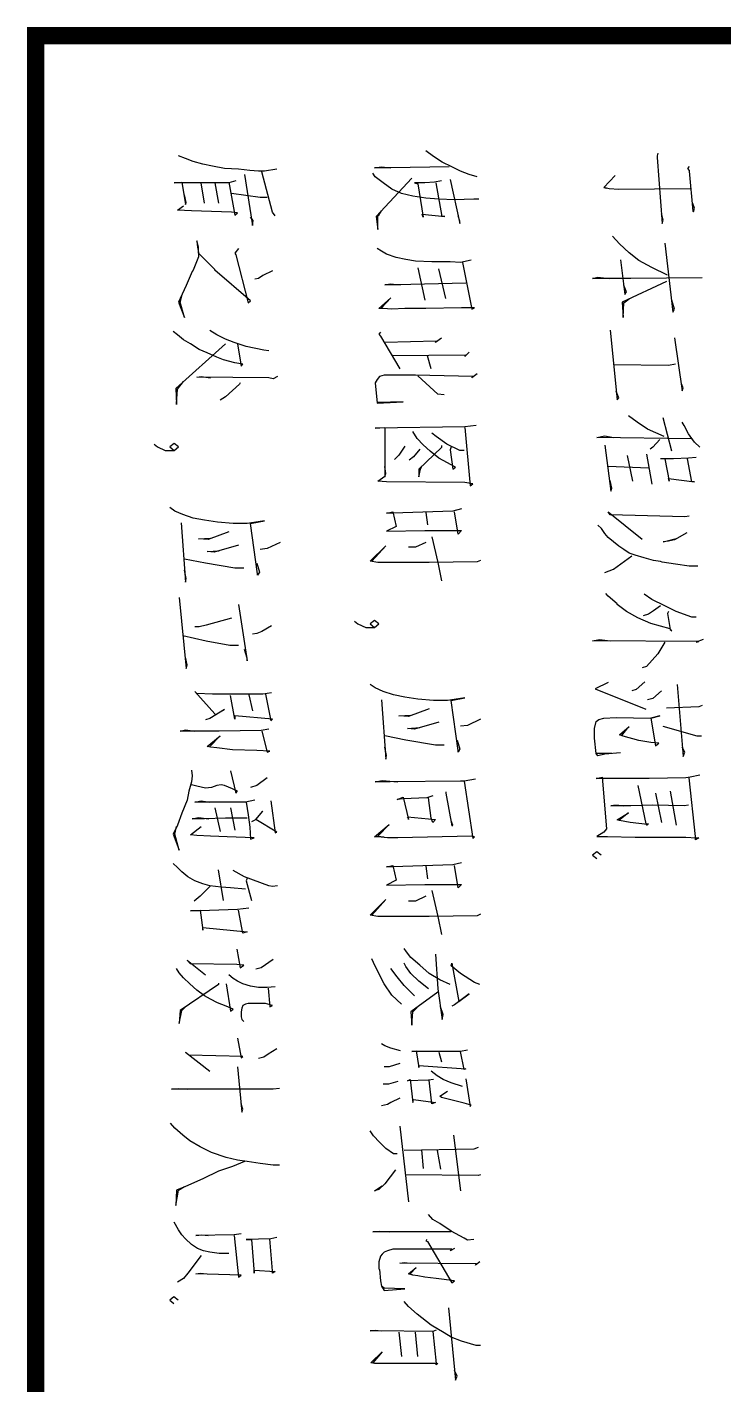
# Model space of a CAD drawing. Extents: x 2506385 to 2810062, y -487803 to -193521.
# Drawn here: x 2662637 to 2664653, y -445943 to -442014 of the extents above; entities that cross this region are included whole.
import ezdxf

# ---------------------------------------------------------------- set-up
doc = ezdxf.new("R2010")
doc.units = 0
doc.header["$LTSCALE"] = 1000
doc.header["$MEASUREMENT"] = 0
doc.layers.add('PUB_TITLE', color=4, linetype='Continuous')

# ---------------------------------------------------------------- blocks, each defined once
blk = doc.blocks.new('EWW')
at = {"layer": 'PUB_TITLE'}
for p, q in [((-164569.1, 285283.7), (-164567.1, 285077.1)), ((-164079.3, 285276.2), (-164093.4, 285261.1)), ((-163523, 285286.2), (-163514.9, 285266.1)), ((-163331.5, 285283.7), (-163327.4, 285273.7)), ((-163242.8, 285281.2), (-163242.8, 285268.6)), ((-163129.9, 285276.2), (-163123.9, 285248.5)), ((-164891.7, 285245.9), (-164885.6, 285240.9)), ((-164885.6, 285240.9), (-164879.6, 285245.9)), ((-164879.6, 285245.9), (-164877.6, 285245.9)), ((-164877.6, 285245.9), (-164762.7, 285256)), ((-164827.2, 285248.5), (-164825.1, 285041.8)), ((-164770.7, 285261.1), (-164784.8, 285256)), ((-164760.6, 285258.5), (-164770.7, 285261.1)), ((-164762.7, 285256), (-164760.6, 285258.5)), ((-164117.6, 285243.4), (-164141.8, 285230.8)), ((-164093.4, 285261.1), (-164117.6, 285243.4)), ((-164103.5, 285251), (-164107.5, 284978.8)), ((-164049.1, 285266.1), (-164047.1, 285243.4)), ((-164047.1, 285243.4), (-164045.1, 285200.6)), ((-163978.5, 285253.5), (-164045.1, 285240.9)), ((-163988.6, 285185.5), (-163978.5, 285261.1)), ((-163978.5, 285261.1), (-163978.5, 285253.5)), ((-163879.8, 285245.9), (-163877.7, 285233.3)), ((-163831.4, 285238.4), (-163811.2, 285203.1)), ((-163734.6, 285245.9), (-163740.7, 285205.6)), ((-163734.6, 285271.1), (-163734.6, 285251)), ((-163734.6, 285251), (-163734.6, 285245.9)), ((-163587.5, 285253.5), (-163603.6, 285208.1)), ((-163587.5, 285266.1), (-163587.5, 285253.5)), ((-163516.9, 285273.7), (-163518.9, 284966.2)), ((-163514.9, 285266.1), (-163516.9, 285273.7)), ((-163327.4, 285273.7), (-163323.4, 285180.4)), ((-163242.8, 285268.6), (-163271, 285170.3)), ((-163123.9, 285248.5), (-163121.8, 285235.9)), ((-162952.5, 285263.6), (-163121.8, 285245.9)), ((-163121.8, 285235.9), (-163119.8, 285130)), ((-163043.2, 285243.4), (-163041.2, 285230.8)), ((-162942.4, 285263.6), (-162952.5, 285263.6)), ((-162950.5, 285235.9), (-162948.5, 285266.1)), ((-162950.5, 285157.7), (-162950.5, 285235.9)), ((-162948.5, 285273.7), (-162942.4, 285263.6)), ((-162948.5, 285266.1), (-162948.5, 285273.7)), ((-164669.9, 285175.4), (-164470.4, 285198.1)), ((-164478.4, 285203.1), (-164504.6, 285195.5)), ((-164470.4, 285198.1), (-164478.4, 285203.1)), ((-164395.8, 285203.1), (-164242.6, 285225.8)), ((-164319.2, 285205.6), (-164315.2, 285185.5)), ((-164250.7, 285228.3), (-164262.8, 285223.3)), ((-164242.6, 285225.8), (-164250.7, 285228.3)), ((-164141.8, 285230.8), (-164151.9, 285225.8)), ((-164045.1, 285200.6), (-164045.1, 285162.8)), ((-163877.7, 285233.3), (-163883.8, 285016.6)), ((-163805.2, 285170.3), (-163815.3, 285208.1)), ((-163811.2, 285203.1), (-163807.2, 285185.5)), ((-163740.7, 285205.6), (-163746.7, 285167.8)), ((-163603.6, 285208.1), (-163619.7, 285175.4)), ((-163392, 285210.7), (-163184.3, 285228.3)), ((-163196.4, 285233.3), (-163210.5, 285225.8)), ((-163184.3, 285228.3), (-163196.4, 285233.3)), ((-163083.5, 285190.5), (-162984.8, 285208.1)), ((-163041.2, 285230.8), (-163043.2, 285140.1)), ((-164917.9, 285152.7), (-164726.4, 285167.8)), ((-164736.5, 285170.3), (-164754.6, 285165.3)), ((-164726.4, 285167.8), (-164736.5, 285170.3)), ((-164577.2, 285182.9), (-164599.4, 285137.6)), ((-164559.1, 285180.4), (-164498.6, 285051.9)), ((-164315.2, 285185.5), (-164317.2, 285026.7)), ((-164067.2, 285195.5), (-164164, 285170.3)), ((-164109.6, 285172.9), (-164131.7, 285125)), ((-164101.5, 285160.3), (-164079.3, 285140.1)), ((-164045.1, 285175.4), (-163980.6, 285188)), ((-163980.6, 285188), (-163988.6, 285185.5)), ((-163807.2, 285185.5), (-163805.2, 285170.3)), ((-163748.7, 285162.8), (-163750.8, 285142.6)), ((-163746.7, 285167.8), (-163748.7, 285162.8)), ((-163619.7, 285175.4), (-163637.9, 285137.6)), ((-163619.7, 285162.8), (-163605.6, 285142.6)), ((-163603.6, 285185.5), (-163597.6, 285182.9)), ((-163597.6, 285182.9), (-163551.2, 285190.5)), ((-163553.2, 285190.5), (-163569.3, 285135.1)), ((-163547.2, 285195.5), (-163553.2, 285190.5)), ((-163551.2, 285190.5), (-163547.2, 285195.5)), ((-163514.9, 285175.4), (-163480.6, 285155.2)), ((-163373.8, 285165.3), (-163351.6, 285140.1)), ((-163301.2, 285160.3), (-163295.2, 285135.1)), ((-163295.2, 285135.1), (-163301.2, 285160.3)), ((-163222.6, 285157.7), (-163224.6, 285135.1)), ((-163214.6, 285147.7), (-163222.6, 285157.7)), ((-163077.5, 285147.7), (-162992.8, 285165.3)), ((-162950.5, 285089.7), (-162950.5, 285157.7)), ((-164930, 285155.2), (-164921.9, 285152.7)), ((-164921.9, 285152.7), (-164917.9, 285152.7)), ((-164599.4, 285137.6), (-164619.5, 285099.8)), ((-164131.7, 285125), (-164151.9, 285094.8)), ((-164079.3, 285140.1), (-164073.3, 285132.5)), ((-164059.2, 285122.5), (-163972.5, 285137.6)), ((-164018.9, 285127.5), (-164022.9, 285011.6)), ((-163750.8, 285142.6), (-163758.8, 285114.9)), ((-163637.9, 285137.6), (-163654, 285114.9)), ((-163605.6, 285142.6), (-163595.5, 285127.5)), ((-163595.5, 285127.5), (-163591.5, 285112.4)), ((-163569.3, 285135.1), (-163585.5, 285097.3)), ((-163480.6, 285155.2), (-163444.4, 285122.5)), ((-163444.4, 285122.5), (-163440.3, 285109.9)), ((-163400, 285117.4), (-163377.8, 285092.2)), ((-163379.9, 284973.8), (-163321.4, 285119.9)), ((-163351.6, 285140.1), (-163347.6, 285125)), ((-163297.2, 285034.3), (-163295.2, 285135.1)), ((-163295.2, 285135.1), (-163214.6, 285147.7)), ((-163224.6, 285135.1), (-163230.7, 285099.8)), ((-163119.8, 285130), (-163119.8, 285051.9)), ((-163099.7, 285097.3), (-162988.8, 285119.9)), ((-163043.2, 285140.1), (-163041.2, 285077.1)), ((-162986.8, 285125), (-162992.8, 285074.6)), ((-162988.8, 285127.5), (-162984.8, 285122.5)), ((-162988.8, 285119.9), (-162988.8, 285127.5)), ((-162984.8, 285122.5), (-162986.8, 285125)), ((-164619.5, 285099.8), (-164641.7, 285072.1)), ((-164151.9, 285094.8), (-164170, 285069.6)), ((-163980.6, 285082.2), (-164055.1, 285067)), ((-163891.9, 285011.6), (-163813.2, 285109.9)), ((-163766.9, 285089.7), (-163772.9, 285072.1)), ((-163758.8, 285114.9), (-163766.9, 285089.7)), ((-163726.6, 285026.7), (-163764.9, 285079.6)), ((-163585.5, 285097.3), (-163603.6, 285064.5)), ((-163377.8, 285092.2), (-163373.8, 285079.6)), ((-163230.7, 285099.8), (-163242.8, 285054.4)), ((-162952.5, 285009.1), (-162950.5, 285089.7)), ((-164825.1, 285041.8), (-164827.2, 285014.1)), ((-164667.9, 285044.4), (-164690.1, 285024.2)), ((-164641.7, 285072.1), (-164667.9, 285044.4)), ((-164621.6, 285046.9), (-164520.8, 285059.5)), ((-164567.1, 285077.1), (-164567.1, 284966.2)), ((-164528.8, 285064.5), (-164547, 285057)), ((-164520.8, 285059.5), (-164528.8, 285064.5)), ((-164496.6, 285057), (-164508.7, 285072.1)), ((-164498.6, 285051.9), (-164454.3, 285054.4)), ((-164454.3, 285054.4), (-164496.6, 285057)), ((-164222.4, 285041.8), (-164240.6, 285034.3)), ((-164216.4, 285036.8), (-164222.4, 285041.8)), ((-163793.1, 285041.8), (-163805.2, 285026.7)), ((-163783, 285057), (-163793.1, 285041.8)), ((-163772.9, 285072.1), (-163783, 285057)), ((-163603.6, 285064.5), (-163623.8, 285036.8)), ((-163246.8, 285044.4), (-163271, 285072.1)), ((-163267, 285067), (-163244.8, 285049.4)), ((-163242.8, 285054.4), (-163246.8, 285044.4)), ((-163194.4, 285046.9), (-163190.4, 285001.5)), ((-163119.8, 285051.9), (-163119.8, 284976.3)), ((-163043.2, 285041.8), (-163041.2, 285057)), ((-163043.2, 285026.7), (-163043.2, 285041.8)), ((-163041.2, 285077.1), (-163041.2, 285019.2)), ((-163021.1, 285069.6), (-162998.9, 285041.8)), ((-163000.9, 285036.8), (-163021.1, 285069.6)), ((-162998.9, 285044.4), (-163000.9, 285036.8)), ((-162992.8, 285074.6), (-162998.9, 285044.4)), ((-164865.5, 285031.8), (-164831.2, 284999)), ((-164831.2, 284999), (-164865.5, 285031.8)), ((-164827.2, 285014.1), (-164831.2, 284999)), ((-164831.2, 284999), (-164829.2, 285006.6)), ((-164571.2, 284981.4), (-164567.1, 285014.1)), ((-164418, 285016.6), (-164216.4, 285036.8)), ((-164111.6, 285001.5), (-164107.5, 285026.7)), ((-164107.5, 284978.8), (-164111.6, 285001.5)), ((-164085.4, 285001.5), (-163952.3, 285019.2)), ((-163960.4, 285021.7), (-163982.6, 285016.6)), ((-163952.3, 285019.2), (-163960.4, 285021.7)), ((-163883.8, 285016.6), (-163891.9, 285011.6)), ((-163829.4, 285001.5), (-163843.5, 284991.4)), ((-163817.3, 285011.6), (-163829.4, 285001.5)), ((-163805.2, 285026.7), (-163817.3, 285011.6)), ((-163716.5, 285001.5), (-163726.6, 285026.7)), ((-163648, 285011.6), (-163656, 285004)), ((-163625.8, 285036.8), (-163648, 285011.6)), ((-163623.8, 285036.8), (-163625.8, 285036.8)), ((-163523, 284986.4), (-163518.9, 285016.6)), ((-163398, 285011.6), (-163379.9, 284973.8)), ((-163295.2, 284999), (-163297.2, 285034.3)), ((-163192.4, 285021.7), (-163192.4, 284978.8)), ((-163190.4, 285001.5), (-163186.3, 284981.4)), ((-163123.9, 284994), (-162974.7, 285006.6)), ((-163041.2, 285019.2), (-163043.2, 285026.7)), ((-162974.7, 285006.6), (-162964.6, 284999)), ((-162952.5, 284978.8), (-162952.5, 285009.1)), ((-164567.1, 284966.2), (-164571.2, 284981.4)), ((-163843.5, 284991.4), (-163853.6, 284981.4)), ((-163518.9, 284966.2), (-163523, 284986.4)), ((-163291.2, 284983.9), (-163295.2, 284999)), ((-163285.1, 284976.3), (-163291.2, 284983.9)), ((-163265, 284971.3), (-163285.1, 284976.3)), ((-163236.7, 284971.3), (-163265, 284971.3)), ((-163192.4, 284976.3), (-163236.7, 284971.3)), ((-163186.3, 284981.4), (-163192.4, 284976.3)), ((-163119.8, 284976.3), (-163123.9, 284994)), ((-162964.6, 284999), (-162952.5, 284978.8)), ((-162898.3, 284990.9), (-162908.2, 284978.6)), ((-162908.2, 284978.6), (-162898.3, 284966.2)), ((-162898.3, 284966.2), (-162888.5, 284978.6)), ((-164868, 284609.3), (-164878, 284584.1)), ((-164861.9, 284632), (-164868, 284609.3)), ((-164797.4, 284637.1), (-164797.4, 284621.9)), ((-164797.4, 284621.9), (-164795.4, 284566.5)), ((-164620, 284614.4), (-164614, 284584.1)), ((-164614, 284589.2), (-164478.9, 284616.9)), ((-164482.9, 284624.5), (-164482.9, 284586.7)), ((-164478.9, 284616.9), (-164482.9, 284624.5)), ((-164353.9, 284609.3), (-164341.8, 284596.7)), ((-164291.4, 284632), (-164279.4, 284616.9)), ((-164283.4, 284619.4), (-164287.4, 284453.1)), ((-164279.4, 284616.9), (-164283.4, 284619.4)), ((-164142.3, 284629.5), (-164138.3, 284596.7)), ((-164136.2, 284596.7), (-163966.9, 284611.9)), ((-163973, 284619.4), (-163977, 284596.7)), ((-163966.9, 284611.9), (-163973, 284619.4)), ((-163751.2, 284642.1), (-163747.2, 284632)), ((-163747.2, 284632), (-163745.2, 284493.4)), ((-163291.6, 284642.1), (-163273.5, 284604.3)), ((-163118.3, 284627), (-163112.2, 284594.2)), ((-163112.2, 284594.2), (-162946.9, 284619.4)), ((-162951, 284624.5), (-162953, 284616.9)), ((-162953, 284616.9), (-162949, 284402.7)), ((-162946.9, 284619.4), (-162951, 284624.5)), ((-162727.2, 284642.1), (-162723.2, 284632)), ((-162723.2, 284632), (-162721.2, 284493.4)), ((-162529.7, 284624.5), (-162555.9, 284584.1)), ((-162523.6, 284639.6), (-162529.7, 284624.5)), ((-162497.4, 284609.3), (-162465.2, 284566.5)), ((-162475.3, 284579.1), (-162497.4, 284609.3)), ((-162251.5, 284599.3), (-162170.9, 284611.9)), ((-162174.9, 284614.4), (-162181, 284594.2)), ((-162170.9, 284611.9), (-162174.9, 284614.4)), ((-162052, 284634.5), (-162047.9, 284621.9)), ((-162047.9, 284621.9), (-162043.9, 284420.4)), ((-161973.3, 284642.1), (-161971.3, 284634.5)), ((-161971.3, 284634.5), (-161973.3, 284425.4)), ((-161785.9, 284621.9), (-161783.9, 284604.3)), ((-161721.4, 284639.6), (-161711.3, 284627)), ((-161715.3, 284629.5), (-161717.3, 284407.8)), ((-161711.3, 284627), (-161715.3, 284629.5)), ((-161479.5, 284629.5), (-161491.6, 284586.7)), ((-161479.5, 284642.1), (-161479.5, 284629.5)), ((-164878, 284584.1), (-164890.1, 284558.9)), ((-164853.8, 284553.9), (-164726.8, 284581.6)), ((-164732.9, 284581.6), (-164749, 284576.6)), ((-164726.8, 284581.6), (-164732.9, 284581.6)), ((-164614, 284584.1), (-164616, 284553.9)), ((-164553.5, 284599.3), (-164549.5, 284400.2)), ((-164482.9, 284586.7), (-164480.9, 284483.4)), ((-164345.9, 284599.3), (-164343.9, 284385.1)), ((-164341.8, 284596.7), (-164345.9, 284599.3)), ((-164138.3, 284596.7), (-164134.2, 284337.2)), ((-164069.7, 284581.6), (-164087.9, 284543.8)), ((-164069.7, 284594.2), (-164069.7, 284581.6)), ((-164021.3, 284569), (-164047.5, 284521.2)), ((-164015.3, 284561.5), (-164021.3, 284569)), ((-163977, 284596.7), (-163979, 284370)), ((-163900.4, 284586.7), (-163894.3, 284561.5)), ((-163827.8, 284576.6), (-163892.3, 284566.5)), ((-163837.9, 284586.7), (-163827.8, 284576.6)), ((-163837.9, 284480.8), (-163837.9, 284586.7)), ((-163354.1, 284596.7), (-163346.1, 284546.3)), ((-163346.1, 284556.4), (-163354.1, 284596.7)), ((-163200.9, 284576.6), (-163346.1, 284556.4)), ((-163273.5, 284604.3), (-163271.5, 284584.1)), ((-163231.2, 284574.1), (-163205, 284581.6)), ((-163205, 284581.6), (-163196.9, 284576.6)), ((-163196.9, 284576.6), (-163200.9, 284576.6)), ((-163112.2, 284594.2), (-163112.2, 284584.1)), ((-163112.2, 284584.1), (-163110.2, 284380)), ((-162876.4, 284586.7), (-162870.3, 284561.5)), ((-162803.8, 284576.6), (-162868.3, 284566.5)), ((-162813.9, 284586.7), (-162803.8, 284576.6)), ((-162813.9, 284480.8), (-162813.9, 284586.7)), ((-162586.1, 284558.9), (-162475.3, 284579.1)), ((-162555.9, 284584.1), (-162578.1, 284556.4)), ((-162334.2, 284604.3), (-162330.1, 284584.1)), ((-162277.7, 284594.2), (-162330.1, 284584.1)), ((-162330.1, 284584.1), (-162330.1, 284511.1)), ((-162289.8, 284463.2), (-162279.7, 284599.3)), ((-162279.7, 284599.3), (-162277.7, 284594.2)), ((-162229.3, 284589.2), (-162239.4, 284556.4)), ((-162181, 284594.2), (-162193.1, 284543.8)), ((-162088.2, 284564), (-161927, 284584.1)), ((-161789.9, 284594.2), (-161810.1, 284556.4)), ((-161783.9, 284604.3), (-161789.9, 284594.2)), ((-161588.3, 284548.9), (-161378.7, 284569)), ((-161491.6, 284586.7), (-161503.7, 284556.4)), ((-161390.8, 284574.1), (-161406.9, 284566.5)), ((-161378.7, 284569), (-161390.8, 284574.1)), ((-164904.2, 284531.2), (-164920.4, 284506)), ((-164890.1, 284558.9), (-164904.2, 284531.2)), ((-164890.1, 284551.4), (-164888.1, 284382.6)), ((-164849.8, 284528.7), (-164845.8, 284508.6)), ((-164747, 284531.2), (-164843.8, 284513.6)), ((-164795.4, 284566.5), (-164797.4, 284521.2)), ((-164753.1, 284473.3), (-164747, 284538.8)), ((-164747, 284538.8), (-164747, 284531.2)), ((-164616, 284553.9), (-164616, 284501)), ((-164509.1, 284541.3), (-164595.8, 284521.2)), ((-164394.3, 284528.7), (-164382.2, 284511.1)), ((-164231, 284536.3), (-164233, 284518.6)), ((-164087.9, 284543.8), (-164110, 284513.6)), ((-164083.8, 284528.7), (-164077.8, 284528.7)), ((-164079.8, 284556.4), (-164071.7, 284553.9)), ((-164077.8, 284528.7), (-164015.3, 284463.2)), ((-164071.7, 284553.9), (-164015.3, 284561.5)), ((-163894.3, 284561.5), (-163888.3, 284387.6)), ((-163745.2, 284518.6), (-163692.8, 284528.7)), ((-163346.1, 284546.3), (-163346.1, 284506)), ((-163217.1, 284536.3), (-163217.1, 284511.1)), ((-163082, 284541.3), (-163078, 284541.3)), ((-163078, 284541.3), (-162983.2, 284558.9)), ((-162985.2, 284561.5), (-162997.3, 284556.4)), ((-162983.2, 284558.9), (-162985.2, 284561.5)), ((-162870.3, 284561.5), (-162864.3, 284387.6)), ((-162721.2, 284518.6), (-162668.8, 284528.7)), ((-162578.1, 284556.4), (-162586.1, 284558.9)), ((-162523.6, 284553.9), (-162537.7, 284523.7)), ((-162511.5, 284518.6), (-162422.8, 284531.2)), ((-162465.2, 284566.5), (-162461.1, 284558.9)), ((-162437, 284533.7), (-162459.1, 284526.2)), ((-162422.8, 284531.2), (-162437, 284533.7)), ((-162328.1, 284521.2), (-162299.9, 284528.7)), ((-162249.5, 284533.7), (-162259.6, 284516.1)), ((-162239.4, 284556.4), (-162249.5, 284533.7)), ((-162201.1, 284523.7), (-162215.2, 284546.3)), ((-162197.1, 284528.7), (-162201.1, 284523.7)), ((-162193.1, 284543.8), (-162197.1, 284528.7)), ((-161810.1, 284556.4), (-161832.2, 284523.7)), ((-161808, 284556.4), (-161808, 284329.7)), ((-161779.8, 284488.4), (-161660.9, 284558.9)), ((-161759.7, 284566.5), (-161753.6, 284553.9)), ((-161757.7, 284558.9), (-161757.7, 284405.2)), ((-161753.6, 284553.9), (-161757.7, 284558.9)), ((-161666.9, 284566.5), (-161673, 284513.6)), ((-161660.9, 284558.9), (-161666.9, 284566.5)), ((-161515.8, 284536.3), (-161537.9, 284498.5)), ((-161503.7, 284556.4), (-161515.8, 284536.3)), ((-164920.4, 284506), (-164936.5, 284483.4)), ((-164845.8, 284508.6), (-164843.8, 284480.8)), ((-164797.4, 284521.2), (-164799.4, 284483.4)), ((-164616, 284501), (-164618, 284453.1)), ((-164386.2, 284513.6), (-164382.2, 284364.9)), ((-164382.2, 284511.1), (-164386.2, 284513.6)), ((-164305.6, 284498.5), (-164343.9, 284488.4)), ((-164233, 284518.6), (-164285.4, 284460.7)), ((-164110, 284513.6), (-164120.1, 284501)), ((-164067.7, 284496), (-164085.8, 284475.8)), ((-164047.5, 284521.2), (-164067.7, 284496)), ((-163819.8, 284501), (-163745.2, 284518.6)), ((-163745.2, 284493.4), (-163745.2, 284407.8)), ((-163346.1, 284506), (-163350.1, 284460.7)), ((-163321.9, 284493.4), (-163299.7, 284433)), ((-163283.6, 284521.2), (-163263.4, 284450.6)), ((-163217.1, 284511.1), (-163231.2, 284425.4)), ((-163069.9, 284503.5), (-163063.9, 284485.9)), ((-163005.4, 284498.5), (-163063.9, 284490.9)), ((-163009.4, 284430.4), (-163001.4, 284511.1)), ((-162993.3, 284503.5), (-163005.4, 284498.5)), ((-163001.4, 284511.1), (-162993.3, 284503.5)), ((-162795.8, 284501), (-162721.2, 284518.6)), ((-162721.2, 284493.4), (-162721.2, 284407.8)), ((-162612.3, 284511.1), (-162511.5, 284518.6)), ((-162555.9, 284493.4), (-162580.1, 284465.7)), ((-162537.7, 284523.7), (-162555.9, 284493.4)), ((-162511.5, 284490.9), (-162533.7, 284463.2)), ((-162501.5, 284518.6), (-162445, 284440.5)), ((-162330.1, 284511.1), (-162330.1, 284443)), ((-162259.6, 284516.1), (-162273.7, 284498.5)), ((-162249.5, 284506), (-162247.5, 284490.9)), ((-162178.9, 284501), (-162247.5, 284493.4)), ((-162247.5, 284490.9), (-162245.5, 284430.4)), ((-162191, 284448.1), (-162183, 284511.1)), ((-162183, 284511.1), (-162178.9, 284501)), ((-162043.9, 284516.1), (-161989.5, 284526.2)), ((-161844.3, 284503.5), (-161858.4, 284490.9)), ((-161832.2, 284523.7), (-161844.3, 284503.5)), ((-161673, 284513.6), (-161677, 284480.8)), ((-161537.9, 284498.5), (-161570.2, 284458.2)), ((-161523.8, 284513.6), (-161519.8, 284503.5)), ((-161519.8, 284503.5), (-161521.8, 284337.2)), ((-161519.8, 284503.5), (-161427.1, 284513.6)), ((-161427.1, 284518.6), (-161423, 284513.6)), ((-161427.1, 284513.6), (-161427.1, 284518.6)), ((-161423, 284513.6), (-161427.1, 284511.1)), ((-161427.1, 284511.1), (-161427.1, 284334.7)), ((-164843.8, 284480.8), (-164843.8, 284450.6)), ((-164843.8, 284450.6), (-164841.7, 284460.7)), ((-164841.7, 284460.7), (-164745, 284475.8)), ((-164799.4, 284483.4), (-164805.5, 284445.6)), ((-164745, 284475.8), (-164753.1, 284473.3)), ((-164618, 284453.1), (-164622, 284425.4)), ((-164597.8, 284460.7), (-164505.1, 284480.8)), ((-164480.9, 284483.4), (-164480.9, 284430.4)), ((-164287.4, 284453.1), (-164287.4, 284382.6)), ((-164104, 284458.2), (-164124.1, 284445.6)), ((-164085.8, 284475.8), (-164104, 284458.2)), ((-164073.7, 284465.7), (-164051.6, 284448.1)), ((-164015.3, 284468.2), (-164025.4, 284473.3)), ((-163993.1, 284463.2), (-164015.3, 284468.2)), ((-164015.3, 284463.2), (-163993.1, 284463.2)), ((-163890.3, 284483.4), (-163854, 284488.4)), ((-163835.9, 284370), (-163837.9, 284480.8)), ((-163803.6, 284483.4), (-163789.5, 284453.1)), ((-163789.5, 284453.1), (-163789.5, 284433)), ((-163350.1, 284460.7), (-163356.1, 284422.9)), ((-163265.4, 284430.4), (-163267.4, 284465.7)), ((-163263.4, 284450.6), (-163265.4, 284430.4)), ((-163063.9, 284485.9), (-163061.8, 284417.8)), ((-162866.3, 284483.4), (-162830, 284488.4)), ((-162811.9, 284370), (-162813.9, 284480.8)), ((-162779.6, 284483.4), (-162765.5, 284453.1)), ((-162765.5, 284453.1), (-162765.5, 284433)), ((-162580.1, 284465.7), (-162602.3, 284440.5)), ((-162533.7, 284463.2), (-162555.9, 284440.5)), ((-162491.4, 284450.6), (-162521.6, 284420.4)), ((-162445, 284445.6), (-162457.1, 284458.2)), ((-162332.1, 284455.6), (-162283.8, 284463.2)), ((-162330.1, 284443), (-162332.1, 284455.6)), ((-162283.8, 284463.2), (-162289.8, 284463.2)), ((-162045.9, 284470.8), (-161991.5, 284475.8)), ((-161785.9, 284485.9), (-161781.8, 284483.4)), ((-161781.8, 284483.4), (-161779.8, 284488.4)), ((-161705.2, 284455.6), (-161687.1, 284438)), ((-161687.1, 284433), (-161705.2, 284455.6)), ((-161681.1, 284460.7), (-161683.1, 284445.6)), ((-161677, 284480.8), (-161681.1, 284460.7)), ((-161570.2, 284458.2), (-161592.4, 284433)), ((-161447.2, 284460.7), (-161517.8, 284453.1)), ((-164857.9, 284443), (-164747, 284339.7)), ((-164813.5, 284412.8), (-164825.6, 284385.1)), ((-164805.5, 284445.6), (-164813.5, 284412.8)), ((-164622, 284425.4), (-164628.1, 284397.7)), ((-164551.5, 284380), (-164549.5, 284410.3)), ((-164480.9, 284430.4), (-164480.9, 284422.9)), ((-164480.9, 284422.9), (-164478.9, 284385.1)), ((-164210.8, 284417.8), (-164208.8, 284344.8)), ((-164206.8, 284342.3), (-164210.8, 284417.8)), ((-164081.8, 284422.9), (-164055.6, 284405.2)), ((-164051.6, 284448.1), (-164041.5, 284435.5)), ((-163356.1, 284422.9), (-163362.2, 284390.1)), ((-163301.7, 284405.2), (-163303.7, 284440.5)), ((-163299.7, 284433), (-163301.7, 284405.2)), ((-163231.2, 284425.4), (-163243.3, 284364.9)), ((-163065.9, 284417.8), (-163001.4, 284433)), ((-163059.8, 284400.2), (-163065.9, 284417.8)), ((-163061.8, 284417.8), (-163059.8, 284400.2)), ((-163005.4, 284433), (-163009.4, 284430.4)), ((-163001.4, 284433), (-163005.4, 284433)), ((-162618.4, 284427.9), (-162628.5, 284420.4)), ((-162602.3, 284440.5), (-162618.4, 284427.9)), ((-162576, 284425.4), (-162586.1, 284420.4)), ((-162555.9, 284440.5), (-162576, 284425.4)), ((-162521.6, 284420.4), (-162545.8, 284400.2)), ((-162467.2, 284412.8), (-162493.4, 284385.1)), ((-162406.7, 284443), (-162445, 284445.6)), ((-162445, 284440.5), (-162406.7, 284443)), ((-162332.1, 284410.3), (-162340.2, 284382.6)), ((-162249.5, 284438), (-162183, 284445.6)), ((-162245.5, 284430.4), (-162249.5, 284438)), ((-162183, 284445.6), (-162191, 284448.1)), ((-162114.4, 284407.8), (-161894.7, 284433)), ((-161719.4, 284420.4), (-161717.3, 284438)), ((-161717.3, 284407.8), (-161719.4, 284420.4)), ((-161683.1, 284445.6), (-161687.1, 284433)), ((-161687.1, 284438), (-161685.1, 284443)), ((-161642.8, 284422.9), (-161644.8, 284362.4)), ((-161638.7, 284362.4), (-161642.8, 284422.9)), ((-161592.4, 284433), (-161606.5, 284420.4)), ((-161517.8, 284405.2), (-161447.2, 284412.8)), ((-164890.1, 284354.9), (-164888.1, 284382.6)), ((-164888.1, 284382.6), (-164888.1, 284334.7)), ((-164825.6, 284385.1), (-164843.8, 284359.9)), ((-164628.1, 284397.7), (-164638.2, 284370)), ((-164549.5, 284364.9), (-164551.5, 284380)), ((-164549.5, 284400.2), (-164549.5, 284364.9)), ((-164511.2, 284382.6), (-164482.9, 284354.9)), ((-164480.9, 284347.3), (-164511.2, 284382.6)), ((-164478.9, 284385.1), (-164480.9, 284359.9)), ((-164400.3, 284352.3), (-164305.6, 284407.8)), ((-164287.4, 284382.6), (-164287.4, 284362.4)), ((-164055.6, 284405.2), (-164043.5, 284392.6)), ((-163892.3, 284387.6), (-163850, 284397.7)), ((-163888.3, 284370), (-163892.3, 284387.6)), ((-163888.3, 284387.6), (-163888.3, 284370)), ((-163850, 284397.7), (-163835.9, 284370)), ((-163745.2, 284407.8), (-163745.2, 284344.8)), ((-163362.2, 284390.1), (-163372.3, 284359.9)), ((-163114.3, 284357.4), (-163110.2, 284402.7)), ((-163110.2, 284380), (-163110.2, 284337.2)), ((-162987.3, 284377.5), (-162953, 284344.8)), ((-162951, 284334.7), (-162987.3, 284377.5)), ((-162949, 284372.5), (-162951, 284344.8)), ((-162949, 284402.7), (-162949, 284395.2)), ((-162949, 284395.2), (-162949, 284372.5)), ((-162868.3, 284387.6), (-162826, 284397.7)), ((-162864.3, 284370), (-162868.3, 284387.6)), ((-162864.3, 284387.6), (-162864.3, 284370)), ((-162826, 284397.7), (-162811.9, 284370)), ((-162721.2, 284407.8), (-162721.2, 284344.8)), ((-162545.8, 284400.2), (-162570, 284382.6)), ((-162493.4, 284385.1), (-162525.7, 284362.4)), ((-162340.2, 284382.6), (-162346.3, 284364.9)), ((-162295.9, 284407.8), (-162285.8, 284377.5)), ((-162285.8, 284377.5), (-162285.8, 284362.4)), ((-162243.4, 284402.7), (-162235.4, 284375)), ((-162235.4, 284375), (-162235.4, 284359.9)), ((-162195.1, 284407.8), (-162183, 284382.6)), ((-162183, 284382.6), (-162176.9, 284372.5)), ((-162176.9, 284372.5), (-162172.9, 284354.9)), ((-162033.8, 284390.1), (-162049.9, 284367.5)), ((-162033.8, 284400.2), (-162033.8, 284390.1)), ((-161987.4, 284395.2), (-161947.1, 284364.9)), ((-161810.1, 284349.8), (-161808, 284377.5)), ((-161757.7, 284405.2), (-161757.7, 284387.6)), ((-161757.7, 284387.6), (-161753.6, 284372.5)), ((-161753.6, 284372.5), (-161749.6, 284362.4)), ((-164888.1, 284334.7), (-164890.1, 284354.9)), ((-164861.9, 284337.2), (-164872, 284329.7)), ((-164843.8, 284359.9), (-164861.9, 284337.2)), ((-164751, 284347.3), (-164763.1, 284354.9)), ((-164749, 284344.8), (-164751, 284347.3)), ((-164708.7, 284344.8), (-164749, 284344.8)), ((-164747, 284339.7), (-164708.7, 284344.8)), ((-164646.2, 284354.9), (-164654.3, 284342.3)), ((-164638.2, 284370), (-164646.2, 284354.9)), ((-164480.9, 284359.9), (-164480.9, 284347.3)), ((-164412.4, 284352.3), (-164406.3, 284347.3)), ((-164406.3, 284347.3), (-164400.3, 284352.3)), ((-164287.4, 284362.4), (-164283.4, 284349.8)), ((-164283.4, 284349.8), (-164275.3, 284342.3)), ((-164275.3, 284342.3), (-164265.2, 284337.2)), ((-164265.2, 284337.2), (-164206.8, 284342.3)), ((-164136.2, 284364.9), (-163993.1, 284364.9)), ((-164134.2, 284337.2), (-164136.2, 284364.9)), ((-164003.2, 284367.5), (-164023.4, 284364.9)), ((-163993.1, 284364.9), (-164003.2, 284367.5)), ((-163981, 284344.8), (-163995.1, 284364.9)), ((-163979, 284370), (-163981, 284344.8)), ((-163793.6, 284367.5), (-163749.2, 284327.1)), ((-163749.2, 284322.1), (-163793.6, 284367.5)), ((-163745.2, 284344.8), (-163749.2, 284322.1)), ((-163567.8, 284347.3), (-163577.9, 284334.7)), ((-163577.9, 284334.7), (-163567.8, 284322.1)), ((-163557.7, 284334.7), (-163567.8, 284347.3)), ((-163567.8, 284322.1), (-163557.7, 284334.7)), ((-163557.7, 284309.5), (-163557.7, 284334.7)), ((-163382.3, 284337.2), (-163392.4, 284322.1)), ((-163372.3, 284359.9), (-163382.3, 284337.2)), ((-163348.1, 284354.9), (-163176.7, 284367.5)), ((-163186.8, 284370), (-163211, 284364.9)), ((-163176.7, 284367.5), (-163186.8, 284370)), ((-163110.2, 284337.2), (-163114.3, 284357.4)), ((-162953, 284344.8), (-162951, 284362.4)), ((-162951, 284344.8), (-162951, 284334.7)), ((-162769.6, 284367.5), (-162725.2, 284327.1)), ((-162725.2, 284322.1), (-162769.6, 284367.5)), ((-162721.2, 284344.8), (-162725.2, 284322.1)), ((-162588.1, 284332.2), (-162598.2, 284327.1)), ((-162566, 284342.3), (-162588.1, 284332.2)), ((-162525.7, 284362.4), (-162566, 284342.3)), ((-162346.3, 284364.9), (-162352.3, 284354.9)), ((-162086.2, 284332.2), (-162100.3, 284322.1)), ((-162068.1, 284349.8), (-162086.2, 284332.2)), ((-162049.9, 284367.5), (-162068.1, 284349.8)), ((-161947.1, 284364.9), (-161931, 284347.3)), ((-161927, 284334.7), (-161941.1, 284357.4)), ((-161931, 284347.3), (-161927, 284334.7)), ((-161808, 284329.7), (-161810.1, 284349.8)), ((-161749.6, 284362.4), (-161743.5, 284357.4)), ((-161743.5, 284357.4), (-161737.5, 284352.3)), ((-161737.5, 284352.3), (-161721.4, 284347.3)), ((-161721.4, 284347.3), (-161701.2, 284347.3)), ((-161701.2, 284347.3), (-161699.2, 284349.8)), ((-161699.2, 284349.8), (-161666.9, 284352.3)), ((-161666.9, 284352.3), (-161650.8, 284354.9)), ((-161644.8, 284362.4), (-161650.8, 284354.9)), ((-161650.8, 284354.9), (-161638.7, 284362.4)), ((-161523.8, 284337.2), (-161521.8, 284354.9)), ((-161521.8, 284322.1), (-161523.8, 284337.2)), ((-161521.8, 284337.2), (-161521.8, 284322.1)), ((-161461.3, 284357.4), (-161429.1, 284329.7)), ((-161429.1, 284324.6), (-161461.3, 284357.4)), ((-161427.1, 284334.7), (-161429.1, 284324.6)), ((-163567.8, 284286.8), (-163557.7, 284309.5)), ((-163575.9, 284276.7), (-163567.8, 284286.8)), ((-163803.6, 284062.1), (-163785.5, 284024.3)), ((-162223.3, 284059.6), (-162221.3, 284041.9)), ((-162001.6, 284059.6), (-162001.6, 284041.9)), ((-164884.1, 284052), (-164878, 284016.7)), ((-164759.1, 284039.4), (-164876, 284009.2)), ((-164801.4, 284024.3), (-164801.4, 284004.1)), ((-164749, 284047), (-164759.1, 284039.4)), ((-164589.8, 284039.4), (-164575.7, 284011.7)), ((-164358, 284029.3), (-164360, 284014.2)), ((-164283.4, 284054.5), (-164277.3, 284041.9)), ((-164279.4, 284029.3), (-164281.4, 283820.2)), ((-164277.3, 284041.9), (-164279.4, 284029.3)), ((-163785.5, 284024.3), (-163783.5, 284004.1)), ((-163561.7, 284036.9), (-163545.6, 284009.2)), ((-163368.2, 284036.9), (-163364.2, 284011.7)), ((-163364.2, 284019.3), (-163287.6, 284034.4)), ((-163291.6, 284039.4), (-163301.7, 283931.1)), ((-163287.6, 284034.4), (-163291.6, 284039.4)), ((-163263.4, 284029.3), (-163259.4, 284006.7)), ((-163257.4, 284009.2), (-163196.9, 284024.3)), ((-163198.9, 284031.9), (-163200.9, 283994.1)), ((-163196.9, 284024.3), (-163198.9, 284031.9)), ((-163122.3, 284024.3), (-163100.1, 283994.1)), ((-163055.8, 284034.4), (-162963.1, 284047)), ((-162965.1, 284052), (-163001.4, 283991.5)), ((-162963.1, 284047), (-162965.1, 284052)), ((-162809.9, 284029.3), (-162836.1, 283958.8)), ((-162809.9, 284054.5), (-162807.9, 284039.4)), ((-162807.9, 284039.4), (-162809.9, 284029.3)), ((-162596.2, 284041.9), (-162572, 284006.7)), ((-162517.6, 284047), (-162515.6, 284024.3)), ((-162515.6, 284024.3), (-162515.6, 283999.1)), ((-162513.6, 284026.8), (-162459.1, 284031.9)), ((-162463.2, 284039.4), (-162469.2, 284019.3)), ((-162469.2, 284019.3), (-162469.2, 284001.6)), ((-162459.1, 284031.9), (-162463.2, 284039.4)), ((-162338.2, 284052), (-162322.1, 284026.8)), ((-162322.1, 284026.8), (-162314, 284014.2)), ((-162221.3, 284041.9), (-162221.3, 283747.1)), ((-162001.6, 284041.9), (-162005.6, 284004.1)), ((-161791.9, 284052), (-161787.9, 284034.4)), ((-161695.2, 284039.4), (-161787.9, 284031.9)), ((-161787.9, 284034.4), (-161785.9, 283963.8)), ((-161697.2, 283986.5), (-161693.1, 284047)), ((-161689.1, 284039.4), (-161695.2, 284039.4)), ((-161693.1, 284047), (-161689.1, 284039.4)), ((-164878, 283999.1), (-164880, 283973.9)), ((-164878, 284016.7), (-164878, 283999.1)), ((-164868, 283958.8), (-164720.8, 283981.5)), ((-164801.4, 284004.1), (-164813.5, 283921)), ((-164734.9, 283984), (-164745, 283976.4)), ((-164720.8, 283981.5), (-164734.9, 283984)), ((-164575.7, 284011.7), (-164567.6, 283999.1)), ((-164567.6, 283999.1), (-164565.6, 283989)), ((-164360, 284014.2), (-164370.1, 283963.8)), ((-163866.1, 284016.7), (-163858.1, 283966.3)), ((-163858.1, 283976.4), (-163866.1, 284016.7)), ((-163712.9, 283996.6), (-163858.1, 283976.4)), ((-163743.2, 283994.1), (-163717, 284001.6)), ((-163717, 284001.6), (-163708.9, 283996.6)), ((-163708.9, 283996.6), (-163712.9, 283996.6)), ((-163545.6, 284009.2), (-163539.6, 283994.1)), ((-163539.6, 283994.1), (-163537.6, 283981.5)), ((-163364.2, 284011.7), (-163364.2, 283936.1)), ((-163362.2, 283971.4), (-163315.8, 283981.5)), ((-163259.4, 284006.7), (-163257.4, 283885.7)), ((-163200.9, 283994.1), (-163202.9, 283923.5)), ((-163100.1, 283994.1), (-163094.1, 283976.4)), ((-163057.8, 283989), (-163051.8, 283961.3)), ((-163025.6, 284011.7), (-162999.4, 283989)), ((-163001.4, 283991.5), (-163025.6, 284011.7)), ((-162999.4, 283989), (-162995.3, 283978.9)), ((-162949, 283986.5), (-162951, 283908.4)), ((-162944.9, 283976.4), (-162949, 283986.5)), ((-162824, 283963.8), (-162767.5, 283978.9)), ((-162572, 284006.7), (-162568, 283991.5)), ((-162515.6, 283999.1), (-162519.6, 283976.4)), ((-162469.2, 284001.6), (-162469.2, 283986.5)), ((-162469.2, 283986.5), (-162469.2, 283968.9)), ((-162314, 284014.2), (-162310, 283999.1)), ((-162005.6, 284004.1), (-162011.6, 283966.3)), ((-161785.9, 283978.9), (-161689.1, 283986.5)), ((-161785.9, 283963.8), (-161785.9, 283978.9)), ((-161689.1, 283986.5), (-161697.2, 283986.5)), ((-164884.1, 283941.2), (-164886.1, 283900.8)), ((-164880, 283973.9), (-164884.1, 283941.2)), ((-164757.1, 283938.6), (-164759.1, 283921)), ((-164751, 283931.1), (-164757.1, 283938.6)), ((-164654.3, 283941.2), (-164640.2, 283931.1)), ((-164636.1, 283933.6), (-164497.1, 283968.9)), ((-164503.1, 283976.4), (-164591.8, 283873.1)), ((-164497.1, 283968.9), (-164503.1, 283976.4)), ((-164370.1, 283963.8), (-164382.2, 283928.6)), ((-164378.1, 283938.6), (-164313.6, 283948.7)), ((-164319.7, 283953.7), (-164323.7, 283931.1)), ((-164313.6, 283948.7), (-164319.7, 283953.7)), ((-164265.2, 283946.2), (-164261.2, 283943.7)), ((-164261.2, 283943.7), (-164224.9, 283903.4)), ((-163858.1, 283966.3), (-163858.1, 283926)), ((-163795.6, 283941.2), (-163775.4, 283870.6)), ((-163729.1, 283956.3), (-163729.1, 283931.1)), ((-163624.2, 283941.2), (-163461, 283966.3)), ((-163505.3, 283941.2), (-163505.3, 283916)), ((-163469, 283966.3), (-163493.2, 283958.8)), ((-163461, 283966.3), (-163469, 283966.3)), ((-163084, 283938.6), (-163090.1, 283923.5)), ((-163078, 283933.6), (-163084, 283938.6)), ((-163051.8, 283963.8), (-163015.5, 283968.9)), ((-163051.8, 283961.3), (-163051.8, 283847.9)), ((-163015.5, 283968.9), (-162979.2, 283973.9)), ((-163005.4, 283966.3), (-163005.4, 283903.4)), ((-162979.2, 283973.9), (-162944.9, 283976.4)), ((-162836.1, 283958.8), (-162854.2, 283926)), ((-162832, 283966.3), (-162824, 283963.8)), ((-162799.8, 283961.3), (-162803.8, 283918.5)), ((-162745.4, 283971.4), (-162741.3, 283938.6)), ((-162741.3, 283938.6), (-162737.3, 283830.3)), ((-162672.8, 283953.7), (-162739.3, 283941.2)), ((-162688.9, 283837.8), (-162676.8, 283966.3)), ((-162676.8, 283966.3), (-162672.8, 283953.7)), ((-162626.4, 283936.1), (-162572, 283946.2)), ((-162580.1, 283956.3), (-162582.1, 283936.1)), ((-162572, 283946.2), (-162580.1, 283956.3)), ((-162533.7, 283938.6), (-162541.8, 283926)), ((-162525.7, 283953.7), (-162533.7, 283938.6)), ((-162519.6, 283976.4), (-162525.7, 283953.7)), ((-162469.2, 283968.9), (-162467.2, 283961.3)), ((-162467.2, 283961.3), (-162463.2, 283953.7)), ((-162463.2, 283953.7), (-162455.1, 283951.2)), ((-162455.1, 283951.2), (-162445, 283948.7)), ((-162445, 283948.7), (-162430.9, 283948.7)), ((-162430.9, 283948.7), (-162422.8, 283951.2)), ((-162422.8, 283951.2), (-162416.8, 283956.3)), ((-162368.4, 283938.6), (-162312, 283948.7)), ((-162316, 283953.7), (-162320, 283797.5)), ((-162312, 283948.7), (-162316, 283953.7)), ((-162285.8, 283938.6), (-162154.8, 283951.2)), ((-162162.8, 283953.7), (-162178.9, 283948.7)), ((-162154.8, 283951.2), (-162162.8, 283953.7)), ((-162015.7, 283938.6), (-162023.7, 283905.9)), ((-162011.6, 283966.3), (-162015.7, 283938.6)), ((-162011.6, 283958.8), (-161997.5, 283923.5)), ((-161802, 283948.7), (-161800, 283928.6)), ((-161798, 283928.6), (-161677, 283941.2)), ((-161683.1, 283948.7), (-161687.1, 283817.7)), ((-161677, 283941.2), (-161683.1, 283948.7)), ((-164886.1, 283900.8), (-164892.1, 283865.6)), ((-164849.8, 283933.6), (-164843.8, 283913.4)), ((-164845.8, 283913.4), (-164751, 283931.1)), ((-164843.8, 283913.4), (-164843.8, 283754.7)), ((-164759.1, 283921), (-164763.1, 283805.1)), ((-164640.2, 283931.1), (-164636.1, 283933.6)), ((-164392.2, 283903.4), (-164404.3, 283878.2)), ((-164382.2, 283928.6), (-164392.2, 283903.4)), ((-164378.1, 283903.4), (-164249.1, 283759.7)), ((-164323.7, 283931.1), (-164331.8, 283898.3)), ((-164224.9, 283903.4), (-164214.8, 283888.2)), ((-163858.1, 283926), (-163862.1, 283880.7)), ((-163833.9, 283913.4), (-163811.7, 283853)), ((-163729.1, 283931.1), (-163743.2, 283845.4)), ((-163583.9, 283921), (-163563.8, 283847.9)), ((-163505.3, 283916), (-163517.4, 283847.9)), ((-163364.2, 283936.1), (-163364.2, 283873.1)), ((-163291.6, 283931.1), (-163360.2, 283918.5)), ((-163319.9, 283900.8), (-163293.7, 283858)), ((-163305.7, 283875.6), (-163319.9, 283900.8)), ((-163301.7, 283931.1), (-163291.6, 283931.1)), ((-163202.9, 283923.5), (-163209, 283878.2)), ((-163142.5, 283918.5), (-163078, 283933.6)), ((-163100.1, 283900.8), (-163102.2, 283890.8)), ((-163090.1, 283923.5), (-163100.1, 283900.8)), ((-163035.6, 283918.5), (-162971.1, 283931.1)), ((-163005.4, 283903.4), (-163003.4, 283842.9)), ((-162951, 283908.4), (-162953, 283860.5)), ((-162803.8, 283918.5), (-162805.8, 283890.8)), ((-162582.1, 283936.1), (-162584.1, 283802.6)), ((-162541.8, 283926), (-162551.9, 283913.4)), ((-162525.7, 283905.9), (-162447, 283918.5)), ((-162461.1, 283905.9), (-162471.2, 283880.7)), ((-162453.1, 283926), (-162461.1, 283905.9)), ((-162447, 283918.5), (-162453.1, 283926)), ((-162023.7, 283905.9), (-162037.8, 283863)), ((-161997.5, 283923.5), (-161983.4, 283883.2)), ((-161800, 283928.6), (-161798, 283817.7)), ((-161745.6, 283913.4), (-161745.6, 283885.7)), ((-164892.1, 283865.6), (-164898.2, 283837.8)), ((-164843.8, 283873.1), (-164785.3, 283883.2)), ((-164593.8, 283873.1), (-164640.2, 283825.2)), ((-164591.8, 283873.1), (-164593.8, 283873.1)), ((-164404.3, 283878.2), (-164416.4, 283858)), ((-164339.8, 283878.2), (-164351.9, 283850.4)), ((-164331.8, 283898.3), (-164339.8, 283878.2)), ((-164283.4, 283832.8), (-164279.4, 283860.5)), ((-163862.1, 283880.7), (-163868.1, 283842.9)), ((-163813.7, 283825.2), (-163815.7, 283860.5)), ((-163777.4, 283850.4), (-163779.4, 283885.7)), ((-163775.4, 283870.6), (-163777.4, 283850.4)), ((-163372.3, 283815.2), (-163307.8, 283873.1)), ((-163364.2, 283865.6), (-163366.2, 283820.2)), ((-163364.2, 283873.1), (-163364.2, 283865.6)), ((-163307.8, 283873.1), (-163305.7, 283875.6)), ((-163257.4, 283885.7), (-163257.4, 283878.2)), ((-163257.4, 283878.2), (-163257.4, 283772.3)), ((-163243.3, 283888.2), (-163213, 283858)), ((-163213, 283850.4), (-163243.3, 283888.2)), ((-163211, 283860.5), (-163213, 283850.4)), ((-163209, 283878.2), (-163211, 283860.5)), ((-163102.2, 283890.8), (-163100.1, 283878.2)), ((-163100.1, 283878.2), (-163094.1, 283863)), ((-163094.1, 283863), (-163092.1, 283845.4)), ((-163035.6, 283873.1), (-162967.1, 283888.2)), ((-162953, 283860.5), (-162955, 283820.2)), ((-162767.5, 283898.3), (-162856.2, 283883.2)), ((-162805.8, 283890.8), (-162809.9, 283858)), ((-162809.9, 283860.5), (-162779.6, 283830.3)), ((-162527.7, 283883.2), (-162523.6, 283883.2)), ((-162523.6, 283883.2), (-162449.1, 283772.3)), ((-162481.3, 283860.5), (-162491.4, 283842.9)), ((-162471.2, 283880.7), (-162481.3, 283860.5)), ((-162037.8, 283863), (-162054, 283830.3)), ((-161983.4, 283883.2), (-161961.2, 283837.8)), ((-161745.6, 283885.7), (-161749.6, 283858)), ((-164898.2, 283837.8), (-164906.3, 283810.1)), ((-164785.3, 283842.9), (-164843.8, 283832.8)), ((-164658.3, 283825.2), (-164676.5, 283820.2)), ((-164676.5, 283820.2), (-164658.3, 283822.7)), ((-164658.3, 283822.7), (-164642.2, 283825.2)), ((-164640.2, 283825.2), (-164658.3, 283825.2)), ((-164642.2, 283825.2), (-164630.1, 283825.2)), ((-164630.1, 283825.2), (-164591.8, 283810.1)), ((-164362, 283827.8), (-164378.1, 283802.6)), ((-164351.9, 283850.4), (-164362, 283827.8)), ((-164281.4, 283820.2), (-164283.4, 283832.8)), ((-163868.1, 283842.9), (-163874.2, 283810.1)), ((-163811.7, 283853), (-163813.7, 283825.2)), ((-163743.2, 283845.4), (-163755.3, 283784.9)), ((-163563.8, 283847.9), (-163559.7, 283827.8)), ((-163559.7, 283827.8), (-163559.7, 283815.2)), ((-163517.4, 283847.9), (-163533.5, 283779.9)), ((-163293.7, 283858), (-163289.6, 283845.4)), ((-163092.1, 283845.4), (-163098.1, 283820.2)), ((-163055.8, 283832.8), (-163051.8, 283858)), ((-163051.8, 283815.2), (-163055.8, 283832.8)), ((-163051.8, 283847.9), (-163051.8, 283815.2)), ((-163007.4, 283825.2), (-163003.4, 283855.5)), ((-163003.4, 283807.6), (-163007.4, 283825.2)), ((-163003.4, 283842.9), (-163003.4, 283840.4)), ((-163003.4, 283840.4), (-163003.4, 283807.6)), ((-162957, 283802.6), (-162981.2, 283832.8)), ((-162815.9, 283837.8), (-162824, 283815.2)), ((-162809.9, 283858), (-162815.9, 283837.8)), ((-162779.6, 283830.3), (-162765.5, 283812.6)), ((-162739.3, 283830.3), (-162680.9, 283837.8)), ((-162737.3, 283802.6), (-162739.3, 283830.3)), ((-162737.3, 283830.3), (-162737.3, 283802.6)), ((-162680.9, 283837.8), (-162688.9, 283837.8)), ((-162594.2, 283792.5), (-162551.9, 283845.4)), ((-162491.4, 283842.9), (-162507.5, 283820.2)), ((-162328.1, 283787.5), (-162273.7, 283858)), ((-162054, 283830.3), (-162072.1, 283800)), ((-161961.2, 283837.8), (-161939.1, 283787.5)), ((-161800, 283835.3), (-161798, 283853)), ((-161798, 283817.7), (-161800, 283835.3)), ((-161759.7, 283822.7), (-161771.8, 283805.1)), ((-161753.6, 283840.4), (-161759.7, 283822.7)), ((-161749.6, 283858), (-161753.6, 283840.4)), ((-161739.5, 283832.8), (-161689.1, 283795)), ((-161689.1, 283830.3), (-161687.1, 283850.4)), ((-161687.1, 283817.7), (-161689.1, 283830.3)), ((-164914.3, 283787.5), (-164922.4, 283767.3)), ((-164906.3, 283810.1), (-164914.3, 283787.5)), ((-164845.8, 283777.4), (-164781.3, 283787.5)), ((-164787.3, 283790), (-164809.5, 283784.9)), ((-164781.3, 283787.5), (-164787.3, 283790)), ((-164765.1, 283764.8), (-164777.2, 283782.4)), ((-164763.1, 283805.1), (-164765.1, 283764.8)), ((-164591.8, 283810.1), (-164587.8, 283807.6)), ((-164587.8, 283807.6), (-164547.4, 283790)), ((-164547.4, 283790), (-164509.1, 283772.3)), ((-164454.7, 283784.9), (-164499.1, 283772.3)), ((-164499.1, 283767.3), (-164454.7, 283784.9)), ((-164390.2, 283782.4), (-164404.3, 283764.8)), ((-164378.1, 283802.6), (-164390.2, 283782.4)), ((-164247.1, 283764.8), (-164269.3, 283782.4)), ((-163874.2, 283810.1), (-163884.3, 283779.9)), ((-163860.1, 283774.9), (-163688.7, 283787.5)), ((-163698.8, 283790), (-163723, 283784.9)), ((-163688.7, 283787.5), (-163698.8, 283790)), ((-163644.4, 283769.8), (-163438.8, 283790)), ((-163448.9, 283792.5), (-163471, 283787.5)), ((-163438.8, 283790), (-163448.9, 283792.5)), ((-163366.2, 283820.2), (-163372.3, 283815.2)), ((-163261.4, 283787.5), (-163257.4, 283815.2)), ((-163257.4, 283772.3), (-163261.4, 283787.5)), ((-163144.5, 283805.1), (-163128.4, 283807.6)), ((-163128.4, 283807.6), (-163110.2, 283805.1)), ((-163110.2, 283805.1), (-163084, 283797.5)), ((-163098.1, 283820.2), (-163102.2, 283805.1)), ((-163084, 283797.5), (-163057.8, 283792.5)), ((-163057.8, 283792.5), (-163019.5, 283777.4)), ((-162955, 283820.2), (-162957, 283802.6)), ((-162836.1, 283795), (-162850.2, 283777.4)), ((-162824, 283815.2), (-162836.1, 283795)), ((-162584.1, 283802.6), (-162594.2, 283792.5)), ((-162543.8, 283782.4), (-162557.9, 283769.8)), ((-162525.7, 283800), (-162543.8, 283782.4)), ((-162507.5, 283820.2), (-162525.7, 283800)), ((-162449.1, 283777.4), (-162459.1, 283787.5)), ((-162320, 283797.5), (-162328.1, 283787.5)), ((-162223.3, 283767.3), (-162221.3, 283792.5)), ((-162072.1, 283800), (-162088.2, 283779.9)), ((-161939.1, 283787.5), (-161929, 283762.3)), ((-161929, 283767.3), (-161939.1, 283784.9)), ((-161787.9, 283787.5), (-161800, 283777.4)), ((-161771.8, 283805.1), (-161787.9, 283787.5)), ((-161689.1, 283795), (-161673, 283782.4)), ((-161673, 283782.4), (-161662.9, 283764.8)), ((-164843.8, 283754.7), (-164845.8, 283777.4)), ((-164499.1, 283772.3), (-164517.2, 283777.4)), ((-164509.1, 283772.3), (-164499.1, 283767.3)), ((-164404.3, 283764.8), (-164414.4, 283752.2)), ((-164249.1, 283759.7), (-164202.8, 283762.3)), ((-164204.8, 283762.3), (-164247.1, 283764.8)), ((-164202.8, 283762.3), (-164204.8, 283762.3)), ((-164079.8, 283767.3), (-164089.9, 283754.7)), ((-164089.9, 283754.7), (-164079.8, 283742.1)), ((-164069.7, 283754.7), (-164079.8, 283767.3)), ((-164079.8, 283742.1), (-164069.7, 283754.7)), ((-164069.7, 283729.5), (-164069.7, 283754.7)), ((-163894.3, 283757.2), (-163904.4, 283742.1)), ((-163884.3, 283779.9), (-163894.3, 283757.2)), ((-163019.5, 283777.4), (-162985.2, 283764.8)), ((-162985.2, 283764.8), (-162959, 283752.2)), ((-162959, 283757.2), (-162981.2, 283762.3)), ((-162912.7, 283769.8), (-162959, 283757.2)), ((-162959, 283752.2), (-162912.7, 283769.8)), ((-162862.3, 283764.8), (-162874.4, 283752.2)), ((-162850.2, 283777.4), (-162862.3, 283764.8)), ((-162557.9, 283769.8), (-162570, 283762.3)), ((-162410.8, 283769.8), (-162449.1, 283777.4)), ((-162449.1, 283772.3), (-162410.8, 283769.8)), ((-162221.3, 283747.1), (-162223.3, 283767.3)), ((-162108.4, 283757.2), (-162122.5, 283744.6)), ((-162088.2, 283779.9), (-162108.4, 283757.2)), ((-161884.6, 283759.7), (-161929, 283767.3)), ((-161929, 283762.3), (-161884.6, 283759.7)), ((-161814.1, 283767.3), (-161836.3, 283754.7)), ((-161800, 283777.4), (-161814.1, 283767.3)), ((-161610.7, 283766.7), (-161620.6, 283754.4)), ((-161620.6, 283754.4), (-161610.7, 283742.1)), ((-161610.7, 283742.1), (-161600.9, 283754.4)), ((-164087.9, 283696.7), (-164079.8, 283706.8)), ((-164079.8, 283706.8), (-164069.7, 283729.5))]:
    blk.add_line(p, q, dxfattribs=at)
at = {"layer": 'PUB_TITLE', "const_width": 50}
blk.add_lwpolyline([(-158269.8, 283354.6), (-158269.8, 293572.1), (-165269.8, 293572.1), (-165269.8, 283354.6)], close=True, dxfattribs=at)

msp = doc.modelspace()

# ---------------------------------------------------------------- block references
at = {"rotation": 270}
msp.add_blockref('EWW', (2379307.1, -607308.5), dxfattribs=at)

doc.saveas('drawing.dxf')
